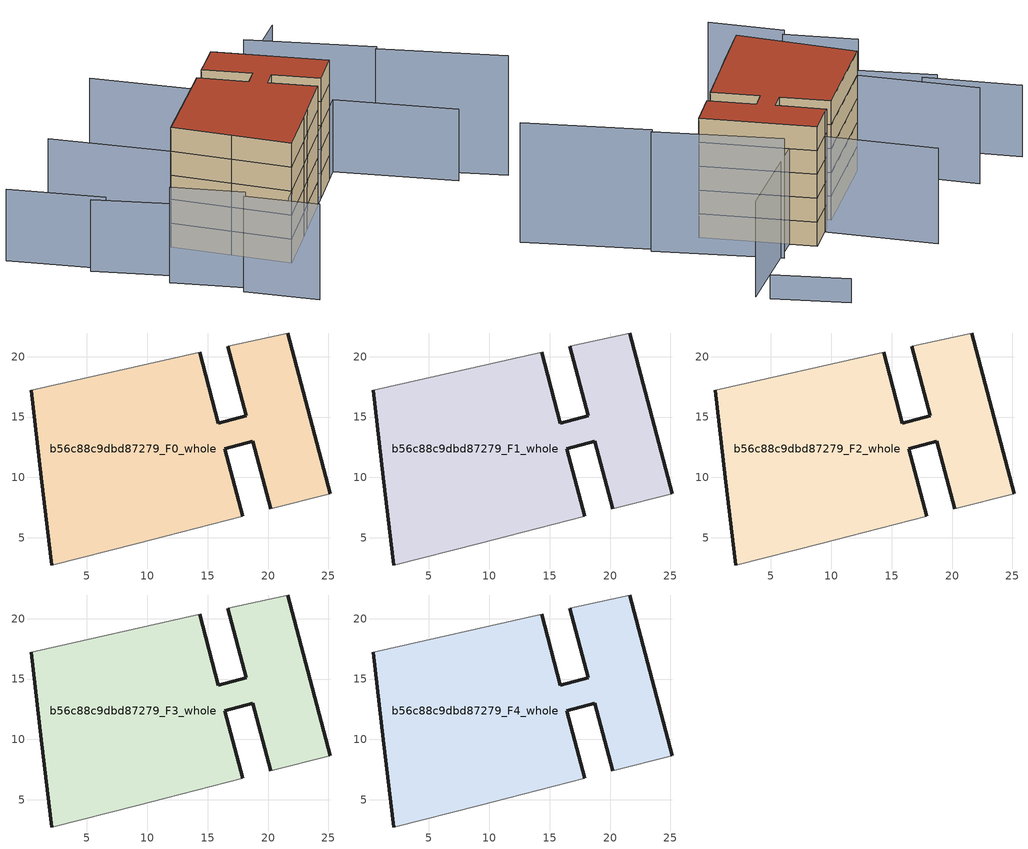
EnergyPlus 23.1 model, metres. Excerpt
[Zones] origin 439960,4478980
b56c88c9dbd87279_F0_whole
 floor ground (EU_floor_Construction): 21.62,21.96 25.16,8.63 20.23,7.39 18.74,12.98 16.43,12.38 17.91,6.78 11.5,5.11 9.24,4.56 2.06,2.75 1.22,9.98 0.37,17.21 14.33,20.36 15.86,14.49 18.19,15.1 16.67,20.87 17.6,21.07 z0
 wall outside (EU_wall_Construction): 0.37,17.21 1.22,9.98 2.06,2.75 / 17.91,6.78 16.43,12.38 18.74,12.98 20.23,7.39 / 25.16,8.63 21.62,21.96 / 16.67,20.87 18.19,15.1 15.86,14.49 14.33,20.36 z0:3
 wall adiabatic (EU_wall_Construction): 14.33,20.36 0.37,17.21 / 2.06,2.75 9.24,4.56 11.5,5.11 17.91,6.78 / 20.23,7.39 25.16,8.63 / 21.62,21.96 17.6,21.07 16.67,20.87 z0:3
b56c88c9dbd87279_F1_whole
 floor to b56c88c9dbd87279_F0_whole (EU_floor_Construction): 21.62,21.96 25.16,8.63 20.23,7.39 18.74,12.98 16.43,12.38 17.91,6.78 11.5,5.11 9.24,4.56 2.06,2.75 1.22,9.98 0.37,17.21 14.33,20.36 15.86,14.49 18.19,15.1 16.67,20.87 17.6,21.07 z3
 wall outside (EU_wall_Construction): 0.37,17.21 1.22,9.98 2.06,2.75 / 17.91,6.78 16.43,12.38 18.74,12.98 20.23,7.39 / 25.16,8.63 21.62,21.96 / 16.67,20.87 18.19,15.1 15.86,14.49 14.33,20.36 z3:6
 wall adiabatic (EU_wall_Construction): 14.33,20.36 0.37,17.21 / 2.06,2.75 9.24,4.56 11.5,5.11 17.91,6.78 / 20.23,7.39 25.16,8.63 / 21.62,21.96 17.6,21.07 16.67,20.87 z3:6
b56c88c9dbd87279_F2_whole
 floor to b56c88c9dbd87279_F1_whole (EU_floor_Construction): 21.62,21.96 25.16,8.63 20.23,7.39 18.74,12.98 16.43,12.38 17.91,6.78 11.5,5.11 9.24,4.56 2.06,2.75 1.22,9.98 0.37,17.21 14.33,20.36 15.86,14.49 18.19,15.1 16.67,20.87 17.6,21.07 z6
 wall outside (EU_wall_Construction): 0.37,17.21 1.22,9.98 2.06,2.75 / 17.91,6.78 16.43,12.38 18.74,12.98 20.23,7.39 / 25.16,8.63 21.62,21.96 / 16.67,20.87 18.19,15.1 15.86,14.49 14.33,20.36 z6:9
 wall adiabatic (EU_wall_Construction): 14.33,20.36 0.37,17.21 / 2.06,2.75 9.24,4.56 11.5,5.11 17.91,6.78 / 20.23,7.39 25.16,8.63 / 21.62,21.96 17.6,21.07 16.67,20.87 z6:9
b56c88c9dbd87279_F3_whole
 floor to b56c88c9dbd87279_F2_whole (EU_floor_Construction): 21.62,21.96 25.16,8.63 20.23,7.39 18.74,12.98 16.43,12.38 17.91,6.78 11.5,5.11 9.24,4.56 2.06,2.75 1.22,9.98 0.37,17.21 14.33,20.36 15.86,14.49 18.19,15.1 16.67,20.87 17.6,21.07 z9
 wall outside (EU_wall_Construction): 0.37,17.21 1.22,9.98 2.06,2.75 / 17.91,6.78 16.43,12.38 18.74,12.98 20.23,7.39 / 25.16,8.63 21.62,21.96 / 16.67,20.87 18.19,15.1 15.86,14.49 14.33,20.36 z9:12
 wall adiabatic (EU_wall_Construction): 14.33,20.36 0.37,17.21 / 2.06,2.75 9.24,4.56 11.5,5.11 17.91,6.78 / 20.23,7.39 25.16,8.63 / 21.62,21.96 17.6,21.07 16.67,20.87 z9:12
b56c88c9dbd87279_F4_whole
 floor to b56c88c9dbd87279_F3_whole (EU_floor_Construction): 21.62,21.96 25.16,8.63 20.23,7.39 18.74,12.98 16.43,12.38 17.91,6.78 11.5,5.11 9.24,4.56 2.06,2.75 1.22,9.98 0.37,17.21 14.33,20.36 15.86,14.49 18.19,15.1 16.67,20.87 17.6,21.07 z12
 wall outside (EU_wall_Construction): 0.37,17.21 1.22,9.98 2.06,2.75 / 17.91,6.78 16.43,12.38 18.74,12.98 20.23,7.39 / 25.16,8.63 21.62,21.96 / 16.67,20.87 18.19,15.1 15.86,14.49 14.33,20.36 z12:15
 wall adiabatic (EU_wall_Construction): 14.33,20.36 0.37,17.21 / 2.06,2.75 9.24,4.56 11.5,5.11 17.91,6.78 / 20.23,7.39 25.16,8.63 / 21.62,21.96 17.6,21.07 16.67,20.87 z12:15
 roof outside (EU_roof_Construction): 25.16,8.63 21.62,21.96 17.6,21.07 16.67,20.87 18.19,15.1 15.86,14.49 14.33,20.36 0.37,17.21 1.22,9.98 2.06,2.75 9.24,4.56 11.5,5.11 17.91,6.78 16.43,12.38 18.74,12.98 20.23,7.39 z15
shading: 0.1,2.25 27.44,9.23 / 27.44,9.23 31.07,-4.99 / -9.68,22.72 -6.89,13.76 / -11.06,32.77 -8.33,21.45 z0:9; 34.87,-9.45 30.33,5.12 / 30.84,5.27 26.33,19.93 z0:15; 17.73,20.34 0.37,17.21 / 0.37,17.21 -2.19,31.49 / 37.54,21.54 18.14,18.05 / 18.14,18.05 15.22,34.29 / -7.62,4.36 -6.03,-4.51 / -8.82,13.16 -6.51,4.66 z0:12; 37.25,23.22 34.48,32.16 z0:3
[Building]
EU S2 Campaign: North Axis=0; Terrain=City; Solar Distribution=FullExterior
[Site:Location]
Madrid: Latitude=40.5; Longitude=-3.5; Time Zone=1; Elevation=609
[SizingPeriod:WeatherFileDays]
AnnualSizingPeriod: Begin Month=1; Begin Day of Month=1; End Month=12; End Day of Month=31; Day of Week for Start Day=Monday; Use Weather File Daylight Saving Period=No; Use Weather File Rain and Snow Indicators=No
[MATERIAL]
EU_InternalMass_Material: Roughness=MediumRough; Thickness=0.1; Conductivity=1; Density=1800; Specific Heat=900; Thermal Absorptance=0.9; Solar Absorptance=0.7; Visible Absorptance=0.7
[MATERIAL:NOMASS] Roughness=MediumRough; Thermal Absorptance=0.9; Solar Absorptance=0.7; Visible Absorptance=0.7
Name | Thermal Resistance
EU_wall_NoMass | 0.419739
EU_roof_NoMass | 0.352165
EU_floor_NoMass | 0.608284
[CONSTRUCTION]
EU_wall_Construction: EU_wall_NoMass
EU_roof_Construction: EU_roof_NoMass
EU_floor_Construction: EU_floor_NoMass
EU_InternalMass_Construction: EU_InternalMass_Material
[ZONE] Type=1; Multiplier=1; Ceiling Height=autocalculate; Floor Area=autocalculate; Part of Total Floor Area=Yes
Name | Volume
b56c88c9dbd87279_F0_whole | 882.446
b56c88c9dbd87279_F1_whole; b56c88c9dbd87279_F2_whole; b56c88c9dbd87279_F3_whole; b56c88c9dbd87279_F4_whole | 882.448
[INTERNALMASS] Construction=EU_InternalMass_Construction; Surface Area=273.236
Name | Zone or ZoneList
b56c88c9dbd87279_F0_whole_EU_InternalMass | b56c88c9dbd87279_F0_whole
b56c88c9dbd87279_F1_whole_EU_InternalMass | b56c88c9dbd87279_F1_whole
b56c88c9dbd87279_F2_whole_EU_InternalMass | b56c88c9dbd87279_F2_whole
b56c88c9dbd87279_F3_whole_EU_InternalMass | b56c88c9dbd87279_F3_whole
b56c88c9dbd87279_F4_whole_EU_InternalMass | b56c88c9dbd87279_F4_whole
[OTHEREQUIPMENT] Fuel Type=Electricity; Design Level Calculation Method=Watts/Area; Power per Zone Floor Area=1; Fraction Latent=0; Fraction Radiant=0; Fraction Lost=0; Carbon Dioxide Generation Rate=0; EndUse Subcategory=EU_Step8_InternalGains
Name | Zone or ZoneList or Space or SpaceList | Schedule
EU_Step8_InternalGain_b56c88c9dbd87279_F0_whole_f000 | b56c88c9dbd87279_F0_whole | EU_Step8_GainSchedule_b56c88c9dbd87279_F0_whole_f000
EU_Step8_InternalGain_b56c88c9dbd87279_F1_whole_f000 | b56c88c9dbd87279_F1_whole | EU_Step8_GainSchedule_b56c88c9dbd87279_F1_whole_f000
EU_Step8_InternalGain_b56c88c9dbd87279_F2_whole_f000 | b56c88c9dbd87279_F2_whole | EU_Step8_GainSchedule_b56c88c9dbd87279_F2_whole_f000
EU_Step8_InternalGain_b56c88c9dbd87279_F3_whole_f000 | b56c88c9dbd87279_F3_whole | EU_Step8_GainSchedule_b56c88c9dbd87279_F3_whole_f000
EU_Step8_InternalGain_b56c88c9dbd87279_F4_whole_f000 | b56c88c9dbd87279_F4_whole | EU_Step8_GainSchedule_b56c88c9dbd87279_F4_whole_f000
[ZONEVENTILATION:DESIGNFLOWRATE] Schedule=EU_AlwaysOn; Design Flow Rate Calculation Method=AirChanges/Hour; Air Changes per Hour=0.703302; Ventilation Type=Natural; Fan Pressure Rise=0; Fan Total Efficiency=1; Constant Term Coefficient=1; Temperature Term Coefficient=0; Velocity Term Coefficient=0; Velocity Squared Term Coefficient=0; Minimum Indoor Temperature=-100; Maximum Indoor Temperature=100; Delta Temperature=-100; Minimum Outdoor Temperature=-100; Maximum Outdoor Temperature=100; Maximum Wind Speed=40
Name | Zone or ZoneList or Space or SpaceList
EU_ConstantAir_b56c88c9dbd87279_F0_whole | b56c88c9dbd87279_F0_whole
EU_ConstantAir_b56c88c9dbd87279_F1_whole | b56c88c9dbd87279_F1_whole
EU_ConstantAir_b56c88c9dbd87279_F2_whole | b56c88c9dbd87279_F2_whole
EU_ConstantAir_b56c88c9dbd87279_F3_whole | b56c88c9dbd87279_F3_whole
EU_ConstantAir_b56c88c9dbd87279_F4_whole | b56c88c9dbd87279_F4_whole
[HVACTEMPLATE:THERMOSTAT] Constant Heating Setpoint=20; Constant Cooling Setpoint=50
EU_HeatOnly_b56c88c9dbd87279_F0_whole; EU_HeatOnly_b56c88c9dbd87279_F1_whole; EU_HeatOnly_b56c88c9dbd87279_F2_whole; EU_HeatOnly_b56c88c9dbd87279_F3_whole; EU_HeatOnly_b56c88c9dbd87279_F4_whole
[HVACTEMPLATE:ZONE:IDEALLOADSAIRSYSTEM] System Availability Schedule=EU_AlwaysOn; Maximum Heating Supply Air Temperature=50; Minimum Cooling Supply Air Temperature=13; Maximum Heating Supply Air Humidity Ratio=0.0156; Minimum Cooling Supply Air Humidity Ratio=0.0077; Heating Limit=NoLimit; Cooling Limit=NoLimit; Heating Availability Schedule=EU_AlwaysOn; Cooling Availability Schedule=EU_CoolingOff; Dehumidification Control Type=ConstantSensibleHeatRatio; Cooling Sensible Heat Ratio=0.7; Dehumidification Setpoint=60; Humidification Control Type=None; Humidification Setpoint=30; Outdoor Air Method=None; Outdoor Air Flow Rate per Person=0.00944; Outdoor Air Flow Rate per Zone Floor Area=0; Outdoor Air Flow Rate per Zone=0; Demand Controlled Ventilation Type=None; Outdoor Air Economizer Type=NoEconomizer; Heat Recovery Type=None; Sensible Heat Recovery Effectiveness=0.7; Latent Heat Recovery Effectiveness=0.65
Name | Template Thermostat
b56c88c9dbd87279_F0_whole | EU_HeatOnly_b56c88c9dbd87279_F0_whole
b56c88c9dbd87279_F1_whole | EU_HeatOnly_b56c88c9dbd87279_F1_whole
b56c88c9dbd87279_F2_whole | EU_HeatOnly_b56c88c9dbd87279_F2_whole
b56c88c9dbd87279_F3_whole | EU_HeatOnly_b56c88c9dbd87279_F3_whole
b56c88c9dbd87279_F4_whole | EU_HeatOnly_b56c88c9dbd87279_F4_whole
[SIZING:ZONE] Zone Cooling Design Supply Air Temperature Input Method=SupplyAirTemperature; Zone Cooling Design Supply Air Temperature=13; Zone Heating Design Supply Air Temperature Input Method=SupplyAirTemperature; Zone Heating Design Supply Air Temperature=50; Zone Cooling Design Supply Air Humidity Ratio=0.008; Zone Heating Design Supply Air Humidity Ratio=0.008; Cooling Design Air Flow Method=DesignDay; Cooling Design Air Flow Rate=0; Cooling Minimum Air Flow per Zone Floor Area=0.000762; Cooling Minimum Air Flow=0; Cooling Minimum Air Flow Fraction=0.2; Heating Design Air Flow Method=DesignDay; Heating Design Air Flow Rate=0; Heating Maximum Air Flow per Zone Floor Area=0.002032; Heating Maximum Air Flow=0.141576; Heating Maximum Air Flow Fraction=0.3; Account for Dedicated Outdoor Air System=No; Dedicated Outdoor Air System Control Strategy=NeutralSupplyAir; Dedicated Outdoor Air Low Setpoint Temperature for Design=autosize; Dedicated Outdoor Air High Setpoint Temperature for Design=autosize; Zone Load Sizing Method=Sensible Load Only No Latent Load; Zone Latent Cooling Design Supply Air Humidity Ratio Input Method=HumidityRatioDifference; Zone Cooling Design Supply Air Humidity Ratio Difference=0.005; Zone Latent Heating Design Supply Air Humidity Ratio Input Method=HumidityRatioDifference; Zone Humidification Design Supply Air Humidity Ratio Difference=0.005
b56c88c9dbd87279_F0_whole; b56c88c9dbd87279_F1_whole; b56c88c9dbd87279_F2_whole; b56c88c9dbd87279_F3_whole; b56c88c9dbd87279_F4_whole
[SCHEDULE:CONSTANT]
Name | Hourly Value
EU_AlwaysOn | 1
EU_CoolingOff | 0
[SCHEDULE:FILE] Column Number=1; Rows to Skip at Top=0; Number of Hours of Data=8760; Column Separator=Comma; Interpolate to Timestep=No; Minutes per Item=60; Adjust Schedule for Daylight Savings=Yes
Name | File
EU_Step8_GainSchedule_b56c88c9dbd87279_F0_whole_f000 | ../../schedules/b56c88c9dbd87279/b56c88c9dbd87279_F0_whole_f000_gain.csv
EU_Step8_GainSchedule_b56c88c9dbd87279_F1_whole_f000 | ../../schedules/b56c88c9dbd87279/b56c88c9dbd87279_F1_whole_f000_gain.csv
EU_Step8_GainSchedule_b56c88c9dbd87279_F2_whole_f000 | ../../schedules/b56c88c9dbd87279/b56c88c9dbd87279_F2_whole_f000_gain.csv
EU_Step8_GainSchedule_b56c88c9dbd87279_F3_whole_f000 | ../../schedules/b56c88c9dbd87279/b56c88c9dbd87279_F3_whole_f000_gain.csv
EU_Step8_GainSchedule_b56c88c9dbd87279_F4_whole_f000 | ../../schedules/b56c88c9dbd87279/b56c88c9dbd87279_F4_whole_f000_gain.csv
